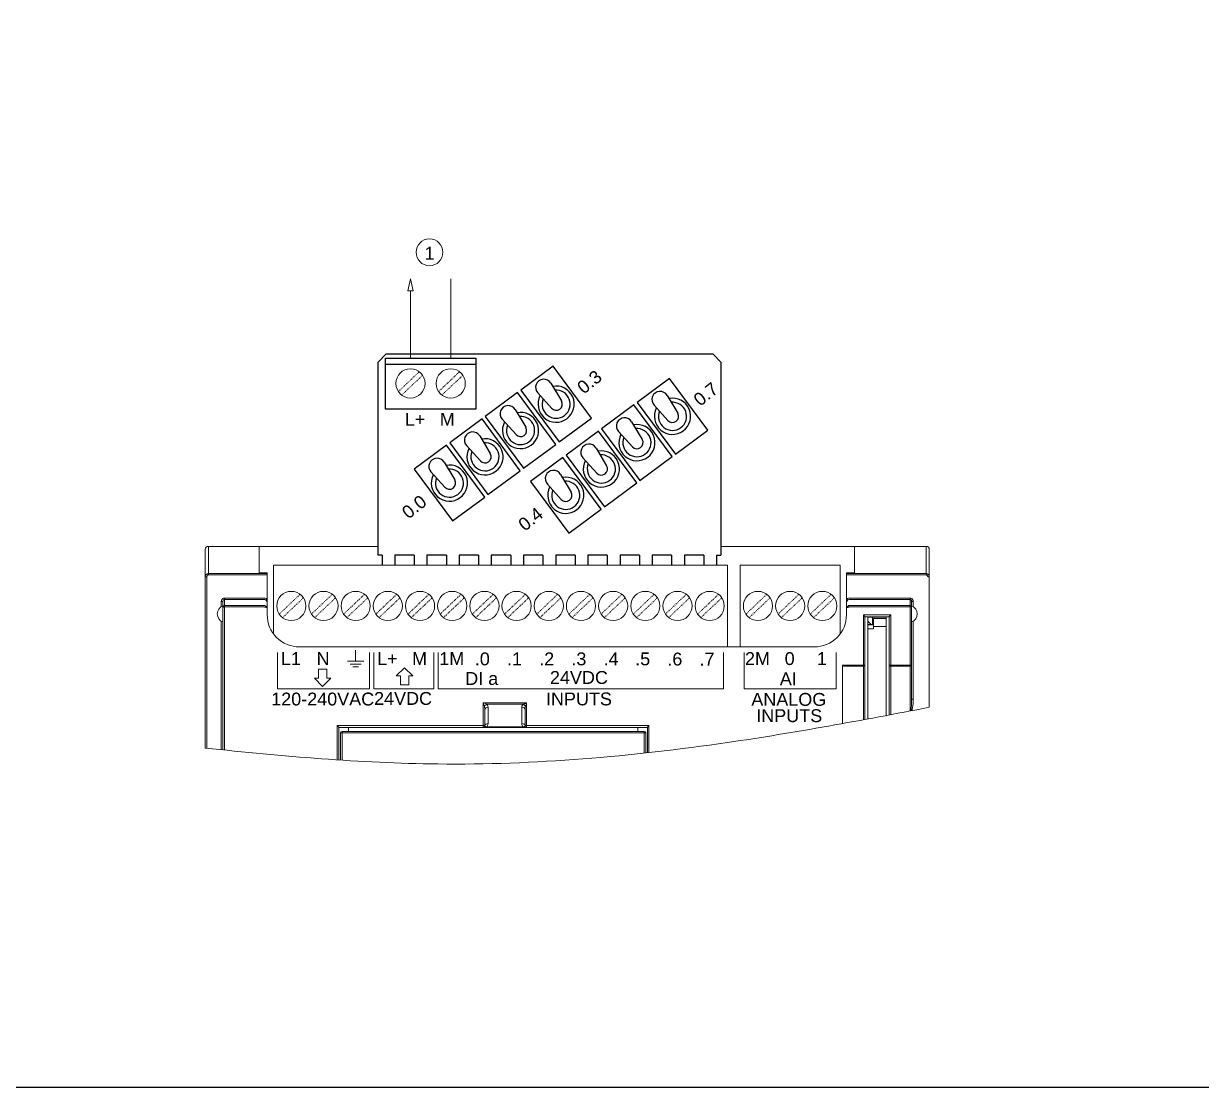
# Model space of a CAD drawing. Header units: inches. Extents: x 57 to 2760, y -193 to 2149.
# Drawn here: x 801 to 947.4, y 1083.9 to 1216.2 of the extents above; entities that cross this region are included whole.
import ezdxf

# ---------------------------------------------------------------- set-up
doc = ezdxf.new("R2010")
doc.units = ezdxf.units.IN
doc.header["$MEASUREMENT"] = 0
doc.linetypes.add('DOT', pattern=[0.2, 0.1, -0.1])
doc.layers.add('Wiring', color=7, linetype='Continuous')
doc.styles.get("Standard").update_dxf_attribs({"font": 'arial.ttf'})

msp = doc.modelspace()

# ---------------------------------------------------------------- linework, layer by layer
for p, q in [((845.0902, 1174.07462), (846.0902, 1175.07462)), ((846.0902, 1175.07462), (886.69699, 1175.07462)), ((887.69699, 1174.07462), (886.69699, 1175.07462)), ((845.0902, 1150.07462), (845.0902, 1174.07462)), ((846.0622, 1173.81629), (857.2346, 1173.81629)), ((887.69699, 1174.07462), (887.69699, 1150.07462)), ((866.55117, 1171.4403), (867.86682, 1169.2332)), ((864.91797, 1170.23134), (866.64466, 1168.3285)), ((881.0167, 1169.92349), (882.33235, 1167.71638)), ((879.3835, 1168.71453), (881.11019, 1166.81168)), ((860.49734, 1166.95902), (862.22403, 1165.05618)), ((862.13054, 1168.16798), (863.4462, 1165.96088)), ((874.96287, 1165.44221), (876.68956, 1163.53936)), ((876.59607, 1166.65117), (877.91173, 1164.44406)), ((857.70992, 1164.89566), (859.02557, 1162.68856)), ((856.07672, 1163.6867), (857.80341, 1161.78386)), ((872.17545, 1163.37884), (873.49111, 1161.17174)), ((853.28929, 1161.62334), (854.60495, 1159.41624)), ((870.54225, 1162.16988), (872.26894, 1160.26704)), ((851.65609, 1160.41438), (853.38278, 1158.51154)), ((867.75483, 1160.10652), (869.07048, 1157.89942)), ((866.12163, 1158.89756), (867.84832, 1156.99472)), ((845.57078, 1150.07462), (845.0902, 1150.07462)), ((845.57078, 1150.07462), (845.57078, 1148.78997)), ((849.57078, 1150.07462), (847.15464, 1150.07462)), ((847.15464, 1150.07462), (847.15464, 1148.78997)), ((849.57078, 1150.07462), (849.57078, 1148.78997)), ((853.57078, 1150.07462), (851.15464, 1150.07462)), ((851.15464, 1150.07462), (851.15464, 1148.78997)), ((853.57078, 1150.07462), (853.57078, 1148.78997)), ((857.57078, 1150.07462), (855.15464, 1150.07462)), ((855.15464, 1150.07462), (855.15464, 1148.78997)), ((857.57078, 1150.07462), (857.57078, 1148.78997)), ((861.57078, 1150.07462), (859.15464, 1150.07462)), ((859.15464, 1150.07462), (859.15464, 1148.78997)), ((861.57078, 1150.07462), (861.57078, 1148.78997)), ((865.57078, 1150.07462), (863.15464, 1150.07462)), ((863.15464, 1150.07462), (863.15464, 1148.78997)), ((865.57078, 1150.07462), (865.57078, 1148.78997)), ((869.57078, 1150.07462), (867.15464, 1150.07462)), ((867.15464, 1150.07462), (867.15464, 1148.78997)), ((869.57078, 1150.07462), (869.57078, 1148.78997)), ((873.57078, 1150.07462), (871.15464, 1150.07462)), ((871.15464, 1150.07462), (871.15464, 1148.78997)), ((873.57078, 1150.07462), (873.57078, 1148.78997)), ((877.57078, 1150.07462), (875.15464, 1150.07462)), ((875.15464, 1150.07462), (875.15464, 1148.78997)), ((877.57078, 1150.07462), (877.57078, 1148.78997)), ((881.57078, 1150.07462), (879.15464, 1150.07462)), ((879.15464, 1150.07462), (879.15464, 1148.78997)), ((881.57078, 1150.07462), (881.57078, 1148.78997)), ((885.57078, 1150.07462), (883.15464, 1150.07462)), ((883.15464, 1150.07462), (883.15464, 1148.78997)), ((885.57078, 1150.07462), (885.57078, 1148.78997)), ((887.15464, 1150.07462), (887.69699, 1150.07462)), ((887.15464, 1150.07462), (887.15464, 1148.78997)), ((887.15464, 1150.07462), (887.15464, 1148.78997))]:
    msp.add_line(p, q)
at = {"linetype": 'DOT', "lineweight": 0}
for p, q in [((847.60017, 1170.40555), (850.19926, 1172.86759)), ((852.60017, 1170.40555), (855.19926, 1172.86759)), ((848.0128, 1169.96995), (850.61188, 1172.432)), ((853.0128, 1169.96995), (855.61188, 1172.432)), ((832.79145, 1142.73985), (835.39053, 1145.2019)), ((836.79145, 1142.73985), (839.39053, 1145.2019)), ((840.79145, 1142.73985), (843.39053, 1145.2019)), ((844.79145, 1142.73985), (847.39053, 1145.2019)), ((848.79145, 1142.73985), (851.39053, 1145.2019)), ((852.79145, 1142.73985), (855.39053, 1145.2019)), ((856.79145, 1142.73985), (859.39053, 1145.2019)), ((860.79145, 1142.73985), (863.39053, 1145.2019)), ((864.79145, 1142.73985), (867.39053, 1145.2019)), ((868.79145, 1142.73985), (871.39053, 1145.2019)), ((872.79145, 1142.73985), (875.39053, 1145.2019)), ((876.79145, 1142.73985), (879.39053, 1145.2019)), ((880.79145, 1142.73985), (883.39053, 1145.2019)), ((884.79145, 1142.73985), (887.39053, 1145.2019)), ((890.79145, 1142.73985), (893.39053, 1145.2019)), ((894.79145, 1142.73985), (897.39053, 1145.2019)), ((898.79145, 1142.73985), (901.39053, 1145.2019)), ((833.20407, 1142.30426), (835.80316, 1144.76631)), ((837.20407, 1142.30426), (839.80316, 1144.76631)), ((841.20407, 1142.30426), (843.80316, 1144.76631)), ((845.20407, 1142.30426), (847.80316, 1144.76631)), ((849.20407, 1142.30426), (851.80316, 1144.76631)), ((853.20407, 1142.30426), (855.80316, 1144.76631)), ((857.20407, 1142.30426), (859.80316, 1144.76631)), ((861.20407, 1142.30426), (863.80316, 1144.76631)), ((865.20407, 1142.30426), (867.80316, 1144.76631)), ((869.20407, 1142.30426), (871.80316, 1144.76631)), ((873.20407, 1142.30426), (875.80316, 1144.76631)), ((877.20407, 1142.30426), (879.80316, 1144.76631)), ((881.20407, 1142.30426), (883.80316, 1144.76631)), ((885.20407, 1142.30426), (887.80316, 1144.76631)), ((891.20407, 1142.30426), (893.80316, 1144.76631)), ((895.20407, 1142.30426), (897.80316, 1144.76631)), ((899.20407, 1142.30426), (901.80316, 1144.76631))]:
    msp.add_line(p, q, dxfattribs=at)
at = {"color": 7, "linetype": 'Continuous', "lineweight": 0}
for p, q in [((823.5973, 1126.09414), (823.5973, 1150.76308)), ((823.9973, 1147.6084), (823.9973, 1151.16308)), ((845.0902, 1151.16308), (823.9973, 1151.16308)), ((830.2973, 1147.8395), (830.2973, 1151.16308)), ((913.1973, 1151.16308), (887.69699, 1151.16308)), ((904.2973, 1147.8395), (904.2973, 1151.16308)), ((913.1973, 1151.16308), (913.1973, 1147.6084)), ((913.5973, 1150.76308), (913.5973, 1131.15264)), ((830.2973, 1147.86609), (831.2973, 1147.86609)), ((831.2973, 1147.8395), (830.2973, 1147.8395)), ((831.2973, 1142.66308), (831.2973, 1147.86608)), ((832.0873, 1148.81308), (832.0873, 1140.27647)), ((832.0873, 1148.81308), (888.5073, 1148.81308)), ((888.5073, 1148.81308), (888.5073, 1138.66308)), ((890.0873, 1148.81308), (890.0873, 1138.66308)), ((890.0873, 1148.81308), (902.5073, 1148.81308)), ((902.5073, 1148.81308), (902.5073, 1140.27647)), ((904.2973, 1147.86609), (903.2973, 1147.86609)), ((903.2973, 1142.66308), (903.2973, 1147.86608)), ((904.2973, 1147.8395), (903.2973, 1147.8395)), ((823.7973, 1126.07312), (823.7973, 1147.39129)), ((823.9973, 1147.6084), (831.2973, 1147.6084)), ((823.99731, 1147.76813), (831.2973, 1147.76813)), ((903.2973, 1147.76813), (913.1973, 1147.76813)), ((903.2973, 1147.6084), (913.1973, 1147.6084)), ((825.5973, 1143.66111), (825.5973, 1144.30559)), ((825.7973, 1125.86549), (825.7973, 1144.33574)), ((825.9973, 1125.845), (825.9973, 1144.73706)), ((825.9973, 1144.73706), (830.8973, 1144.73706)), ((825.9973, 1144.57448), (830.8973, 1144.57448)), ((830.8973, 1143.79876), (825.9973, 1143.79876)), ((830.8973, 1143.62591), (825.9973, 1143.62591)), ((903.6973, 1144.73706), (911.1973, 1144.73706)), ((903.6973, 1144.57448), (911.1973, 1144.57448)), ((911.1973, 1143.79876), (903.6973, 1143.79876)), ((911.1973, 1143.62591), (903.6973, 1143.62783)), ((911.1973, 1130.6941), (911.1973, 1144.73706)), ((911.3973, 1132.16772), (911.3973, 1144.33574)), ((911.5973, 1144.30559), (911.5973, 1143.66111)), ((905.3973, 1142.63295), (908.7973, 1142.63295)), ((905.3973, 1129.60648), (905.3973, 1142.63295)), ((905.5973, 1136.58239), (905.5973, 1142.41406)), ((905.5973, 1142.41308), (908.5973, 1142.41308)), ((905.5973, 1142.41308), (908.5973, 1142.41308)), ((905.9473, 1142.36308), (905.8973, 1142.41308)), ((905.9473, 1142.36308), (908.2473, 1142.36308)), ((905.9473, 1129.70796), (905.9473, 1142.36308)), ((906.5473, 1142.36308), (906.5473, 1141.46308)), ((908.2223, 1142.21308), (906.6723, 1142.21308)), ((906.6723, 1140.91308), (906.6723, 1142.21308)), ((908.2223, 1130.13176), (908.2223, 1142.21308)), ((908.2473, 1142.36308), (908.2973, 1142.41308)), ((908.2473, 1142.36308), (908.2473, 1130.13645)), ((908.5973, 1130.20218), (908.5973, 1142.41406)), ((908.7973, 1130.2398), (908.7973, 1142.63295)), ((825.5973, 1125.88603), (825.5973, 1141.86505)), ((906.3473, 1141.46308), (905.9473, 1141.86308)), ((906.5473, 1141.46308), (905.9473, 1141.46308)), ((905.9723, 1141.41308), (906.6723, 1141.41308)), ((905.9723, 1141.41308), (906.6723, 1141.41308)), ((905.9723, 1129.71258), (905.9723, 1141.41308)), ((905.9723, 1140.91308), (906.6723, 1140.91308)), ((908.2223, 1141.21308), (906.6723, 1141.21308)), ((911.5973, 1141.86505), (911.5973, 1132.14971)), ((899.2973, 1138.66308), (835.29733, 1138.66308)), ((842.2938, 1136.87352), (842.2938, 1138.23852)), ((841.27005, 1136.87352), (843.31755, 1136.87352)), ((841.6113, 1136.53227), (842.9763, 1136.53227)), ((841.95255, 1136.19102), (842.63505, 1136.19102)), ((902.7973, 1136.39429), (902.7973, 1129.13274)), ((902.99045, 1136.40709), (905.39045, 1136.40709)), ((902.99045, 1136.26811), (905.39045, 1136.26811)), ((905.5973, 1129.64334), (905.5973, 1136.58239)), ((908.7973, 1136.40709), (911.1973, 1136.40709)), ((908.7973, 1136.26811), (911.1973, 1136.26811)), ((858.1473, 1128.66308), (858.1473, 1131.69941)), ((858.25357, 1131.37926), (858.1473, 1131.69941)), ((858.29586, 1131.64953), (858.1473, 1131.69941)), ((858.1473, 1131.69941), (863.5473, 1131.69941)), ((863.5473, 1131.69941), (863.39613, 1131.64864)), ((863.5473, 1131.69941), (863.47557, 1131.48387)), ((863.5473, 1131.69941), (863.5473, 1128.66308)), ((858.29558, 1131.25098), (858.25357, 1131.37926)), ((858.41517, 1131.60875), (858.29586, 1131.64953)), ((858.3473, 1128.86308), (858.3473, 1130.87711)), ((858.51254, 1131.57486), (858.41517, 1131.60875)), ((858.59213, 1131.54658), (858.51254, 1131.57486)), ((858.59213, 1131.54658), (863.10247, 1131.54658)), ((858.7473, 1129.13901), (858.7473, 1131.15304)), ((862.9473, 1131.15304), (862.9473, 1129.13901)), ((863.17916, 1131.57384), (863.10247, 1131.54658)), ((863.2751, 1131.60725), (863.17916, 1131.57384)), ((863.39613, 1131.64864), (863.2751, 1131.60725)), ((863.3473, 1130.87711), (863.3473, 1128.86308)), ((863.47557, 1131.48387), (863.39903, 1131.25098)), ((839.9973, 1124.62073), (839.9973, 1128.8766)), ((858.1473, 1128.8766), (839.9973, 1128.8766)), ((878.7473, 1128.8766), (863.5473, 1128.8766)), ((878.7473, 1128.8766), (878.7473, 1125.52606)), ((840.1973, 1124.60731), (840.1973, 1128.66353)), ((840.1973, 1124.60731), (840.1973, 1128.66353)), ((878.5473, 1128.66308), (840.1973, 1128.66308)), ((840.3973, 1124.59403), (840.3973, 1127.96308)), ((840.5973, 1124.5809), (840.5973, 1128.16308)), ((840.5973, 1128.16308), (878.1473, 1128.16308)), ((840.5973, 1128.16308), (878.1473, 1128.16308)), ((840.5973, 1127.97616), (878.1473, 1127.97616)), ((841.3973, 1128.16308), (841.3973, 1128.66308)), ((863.5473, 1128.66308), (858.1473, 1128.66308)), ((858.36543, 1128.76526), (858.2921, 1128.72511)), ((858.36029, 1128.67611), (858.42249, 1128.68536)), ((863.11292, 1128.72512), (858.58169, 1128.72512)), ((863.32918, 1128.76526), (863.40251, 1128.72512)), ((863.44198, 1128.66619), (863.5473, 1128.66308)), ((877.3473, 1128.16308), (877.3473, 1128.66308)), ((878.1473, 1125.46008), (878.1473, 1128.16308)), ((878.3473, 1125.48192), (878.3473, 1127.96308)), ((878.5473, 1125.50392), (878.5473, 1128.66353))]:
    msp.add_line(p, q, dxfattribs=at)
at = {"lineweight": 0}
for p, q in [((832.5823, 1137.95685), (832.5823, 1133.44327)), ((844.0123, 1137.95685), (844.0123, 1133.44327)), ((844.53755, 1137.95726), (844.53755, 1133.44368)), ((852.0123, 1137.95726), (852.0123, 1133.44368)), ((852.53755, 1137.95726), (852.53755, 1133.44368)), ((888.0123, 1137.95726), (888.0123, 1133.44368)), ((890.5823, 1137.95685), (890.5823, 1133.44327)), ((902.0123, 1137.95685), (902.0123, 1133.44327)), ((837.67773, 1134.75961), (837.16368, 1134.75961)), ((837.16368, 1134.75961), (838.19178, 1133.76213)), ((838.19179, 1135.878), (837.67773, 1135.878)), ((837.67773, 1135.878), (837.67773, 1134.75961)), ((838.19178, 1135.878), (838.70583, 1135.878)), ((839.21989, 1134.75961), (838.19178, 1133.76213)), ((838.70583, 1135.878), (838.70583, 1134.75961)), ((838.70583, 1134.75961), (839.21989, 1134.75961)), ((847.34501, 1135.05004), (848.37312, 1136.04752)), ((847.85907, 1135.05004), (847.34501, 1135.05004)), ((847.85907, 1133.93165), (847.85907, 1135.05004)), ((849.40122, 1135.05004), (848.37312, 1136.04752)), ((848.88717, 1133.93165), (848.88717, 1135.05004)), ((848.88717, 1135.05004), (849.40122, 1135.05004)), ((832.5823, 1133.44327), (844.0123, 1133.44327)), ((844.53755, 1133.44368), (852.0123, 1133.44368)), ((848.37312, 1133.93165), (847.85907, 1133.93165)), ((848.37311, 1133.93165), (848.88717, 1133.93165)), ((852.53755, 1133.44368), (888.0123, 1133.44368)), ((890.5823, 1133.44327), (902.0123, 1133.44327))]:
    msp.add_line(p, q, dxfattribs=at)
for points in [[(60.46636, 2015.39461), (1098.54819, 2015.39461), (1098.54819, 1083.9003), (60.46636, 1083.9003)], [(845.99952, 1174.57462), (857.2346, 1174.57462), (857.2346, 1168.23184), (845.99952, 1168.23184)], [(867.58099, 1164.13955), (871.59974, 1167.11438), (866.84, 1173.54438), (862.82126, 1170.56955)], [(882.04653, 1162.62273), (886.06528, 1165.59757), (881.30554, 1172.02756), (877.28679, 1169.05273)], [(863.16037, 1160.86723), (867.17912, 1163.84206), (862.41938, 1170.27206), (858.40063, 1167.29722)], [(877.6259, 1159.35041), (881.64465, 1162.32524), (876.88491, 1168.75524), (872.86616, 1165.78041)], [(858.73975, 1157.59491), (862.7585, 1160.56974), (857.99876, 1166.99974), (853.98001, 1164.0249)], [(873.20528, 1156.07809), (877.22403, 1159.05292), (872.46429, 1165.48292), (868.44554, 1162.50809)], [(854.31912, 1154.32258), (858.33787, 1157.29742), (853.57813, 1163.72742), (849.55938, 1160.75258)], [(868.78465, 1152.80577), (872.8034, 1155.7806), (868.04366, 1162.2106), (864.02492, 1159.23577)]]:
    msp.add_lwpolyline(points, close=True)
at = {"color": 7, "linetype": 'Continuous', "lineweight": 0}
for points in [[(823.5973, 1147.35803), (823.60182, 1147.41949), (823.6166, 1147.48386), (823.64282, 1147.54803), (823.68071, 1147.60868), (823.72949, 1147.66264), (823.78768, 1147.7073), (823.8534, 1147.74067), (823.92418, 1147.76122), (823.99731, 1147.76813)], [(823.5973, 1147.35803), (823.6241, 1147.37466), (823.6973, 1147.38684), (823.7973, 1147.39129)], [(823.7973, 1147.39129), (823.79956, 1147.42382), (823.80695, 1147.4579), (823.82006, 1147.49187), (823.839, 1147.52398), (823.86338, 1147.55255), (823.89248, 1147.57619), (823.92534, 1147.59386), (823.96074, 1147.60474), (823.9973, 1147.6084)], [(913.1973, 1147.76813), (913.242, 1147.76556), (913.28528, 1147.75809), (913.32845, 1147.74546), (913.37211, 1147.72689), (913.4163, 1147.7012), (913.46048, 1147.66685), (913.50312, 1147.62236), (913.54131, 1147.56729), (913.57146, 1147.50304), (913.59071, 1147.43217), (913.5973, 1147.35803)], [(913.1973, 1147.6084), (913.21965, 1147.60704), (913.24129, 1147.60308), (913.26288, 1147.5964), (913.28471, 1147.58657), (913.3068, 1147.57297), (913.32889, 1147.55479), (913.35021, 1147.53124), (913.3693, 1147.50209), (913.38437, 1147.46809), (913.394, 1147.43056), (913.3973, 1147.39129)], [(913.5973, 1147.35803), (913.57051, 1147.37466), (913.4973, 1147.38684), (913.3973, 1147.39129)], [(825.5973, 1144.30559), (825.619, 1144.44574), (825.68002, 1144.56831), (825.77067, 1144.66108), (825.8794, 1144.71784), (825.9973, 1144.73706)], [(825.7973, 1144.33576), (825.77051, 1144.32068), (825.6973, 1144.30963), (825.5973, 1144.30559)], [(825.7973, 1144.33574), (825.80813, 1144.41323), (825.83866, 1144.4811), (825.88404, 1144.53249), (825.93845, 1144.5639), (825.9973, 1144.57448)], [(825.7973, 1143.60557), (825.81253, 1143.6795), (825.85588, 1143.74218), (825.92077, 1143.78405), (825.9973, 1143.79876)], [(825.9973, 1143.62591), (825.92052, 1143.62436), (825.85525, 1143.61989), (825.81217, 1143.61327), (825.7973, 1143.60557)], [(830.8973, 1144.73706), (831.03986, 1144.71852), (831.1754, 1144.66328), (831.2973, 1144.57222)], [(830.8973, 1144.57448), (831.01477, 1144.55442), (831.12378, 1144.49456), (831.21446, 1144.39684), (831.27559, 1144.26757), (831.2973, 1144.11991)], [(830.89732, 1143.79876), (830.96424, 1143.79381), (831.0229, 1143.78102), (831.07318, 1143.76304), (831.11599, 1143.74171), (831.15261, 1143.71804), (831.18434, 1143.69231), (831.21236, 1143.66415), (831.23711, 1143.63309), (831.25811, 1143.59945), (831.27486, 1143.56388), (831.28703, 1143.52704), (831.29454, 1143.48919), (831.2973, 1143.44802)], [(831.2973, 1143.44805), (831.29454, 1143.46892), (831.28703, 1143.4881), (831.27487, 1143.50678), (831.25812, 1143.52482), (831.23712, 1143.54187), (831.21237, 1143.55762), (831.18436, 1143.57191), (831.15264, 1143.58496), (831.11602, 1143.59696), (831.07323, 1143.60778), (831.02296, 1143.61691), (830.96432, 1143.6234), (830.89741, 1143.62591)], [(903.2973, 1144.57222), (903.4189, 1144.66312), (903.55405, 1144.71834), (903.6973, 1144.73706)], [(903.2973, 1144.11991), (903.31902, 1144.26758), (903.38006, 1144.39671), (903.47076, 1144.49451), (903.57934, 1144.55425), (903.6973, 1144.57448)], [(903.2973, 1143.44803), (903.30004, 1143.48905), (903.30815, 1143.52921), (903.32141, 1143.56798), (903.33951, 1143.60487), (903.36208, 1143.6394), (903.38868, 1143.67116), (903.41895, 1143.69992), (903.45262, 1143.7255), (903.48919, 1143.74755), (903.52801, 1143.7658), (903.5684, 1143.78005), (903.60978, 1143.79026), (903.65244, 1143.79655), (903.6973, 1143.79876)], [(903.6973, 1143.62591), (903.65244, 1143.62479), (903.60978, 1143.6216), (903.5684, 1143.61642), (903.52801, 1143.6092), (903.48919, 1143.59994), (903.45262, 1143.58875), (903.41895, 1143.57578), (903.38868, 1143.56119), (903.36208, 1143.54508), (903.33951, 1143.52757), (903.32141, 1143.50887), (903.30815, 1143.48921), (903.30004, 1143.46885), (903.2973, 1143.44805)], [(911.1973, 1144.73706), (911.31519, 1144.71783), (911.42399, 1144.66104), (911.5146, 1144.56829), (911.57562, 1144.44567), (911.5973, 1144.30559)], [(911.1973, 1144.57448), (911.25616, 1144.5639), (911.31061, 1144.53246), (911.35596, 1144.48108), (911.38648, 1144.41318), (911.3973, 1144.33574)], [(911.1973, 1143.79876), (911.27288, 1143.78443), (911.33779, 1143.74307), (911.38197, 1143.67975), (911.3973, 1143.60557)], [(911.3973, 1143.60557), (911.38197, 1143.61338), (911.33779, 1143.62005), (911.27288, 1143.62441), (911.1973, 1143.62591)], [(911.3973, 1144.33576), (911.4241, 1144.32068), (911.4973, 1144.30963), (911.5973, 1144.30559)], [(905.5973, 1142.41406), (905.58248, 1142.4363), (905.54737, 1142.47686), (905.50119, 1142.52666), (905.44958, 1142.58023), (905.3973, 1142.63295)], [(908.5973, 1142.41406), (908.61212, 1142.4363), (908.64724, 1142.47686), (908.69341, 1142.52666), (908.74503, 1142.58023), (908.7973, 1142.63295)], [(902.79045, 1136.39021), (902.7944, 1136.39352), (902.80777, 1136.39704), (902.83283, 1136.40055), (902.87141, 1136.40377), (902.9244, 1136.40636), (902.99045, 1136.40709)], [(902.79045, 1136.39021), (902.80523, 1136.34413), (902.84832, 1136.3043), (902.91351, 1136.2775), (902.99045, 1136.26811)], [(905.39045, 1136.40709), (905.43, 1136.40671), (905.47184, 1136.40564), (905.51352, 1136.4036), (905.55111, 1136.40032), (905.57918, 1136.39583), (905.59045, 1136.39021)], [(905.59045, 1136.39021), (905.57566, 1136.34413), (905.53258, 1136.3043), (905.46738, 1136.2775), (905.39045, 1136.26811)], [(908.5973, 1136.39021), (908.60125, 1136.39352), (908.61463, 1136.39704), (908.63969, 1136.40055), (908.67827, 1136.40377), (908.73126, 1136.40636), (908.7973, 1136.40709)], [(908.5973, 1136.39021), (908.61209, 1136.34413), (908.65517, 1136.3043), (908.72037, 1136.2775), (908.7973, 1136.26811)], [(911.1973, 1136.40709), (911.23685, 1136.40671), (911.2787, 1136.40564), (911.32037, 1136.4036), (911.35796, 1136.40032), (911.38604, 1136.39583), (911.3973, 1136.39021)], [(911.3973, 1136.39021), (911.38252, 1136.34413), (911.33943, 1136.3043), (911.27424, 1136.2775), (911.1973, 1136.26811)], [(911.3973, 1132.16772), (911.3956, 1131.98401), (911.39036, 1131.78339), (911.38134, 1131.56515), (911.36833, 1131.32789), (911.35105, 1131.06922), (911.32973, 1130.79289), (911.32334, 1130.71809)], [(911.3973, 1132.16772), (911.4241, 1132.15871), (911.4973, 1132.15212), (911.5973, 1132.14971)], [(911.5973, 1132.14971), (911.59438, 1131.97548), (911.58536, 1131.78752), (911.56989, 1131.58552), (911.54762, 1131.36861), (911.51807, 1131.13472), (911.48113, 1130.88444), (911.45781, 1130.7437)], [(858.59213, 1131.54658), (858.47269, 1131.47013), (858.36923, 1131.36699), (858.29558, 1131.25098)], [(858.3473, 1130.87711), (858.3407, 1131.01921), (858.32279, 1131.14449), (858.29558, 1131.25098)], [(858.7473, 1131.15304), (858.59424, 1131.13204), (858.46447, 1131.07223), (858.37775, 1130.98271), (858.3473, 1130.87711)], [(858.7473, 1131.15304), (858.72751, 1131.30249), (858.67378, 1131.43439), (858.59213, 1131.54658)], [(863.10247, 1131.54658), (863.02058, 1131.43401), (862.96681, 1131.3015), (862.9473, 1131.15304)], [(862.9473, 1131.15304), (863.10038, 1131.13203), (863.23014, 1131.07222), (863.31685, 1130.9827), (863.3473, 1130.87711)], [(863.10247, 1131.54658), (863.22191, 1131.47013), (863.32537, 1131.36699), (863.39902, 1131.25098)], [(863.39903, 1131.25098), (863.37174, 1131.14415), (863.35382, 1131.01823), (863.3473, 1130.87712)], [(840.1973, 1128.66353), (840.18248, 1128.68341), (840.14737, 1128.72227), (840.10119, 1128.77095), (840.04958, 1128.82396), (839.9973, 1128.8766)], [(858.1473, 1128.8766), (858.2216, 1128.87563), (858.28674, 1128.87277), (858.33178, 1128.8683), (858.3473, 1128.86308)], [(858.7473, 1129.13901), (858.59423, 1129.11801), (858.46446, 1129.05819), (858.37775, 1128.96867), (858.3473, 1128.86308)], [(858.58169, 1128.72512), (858.6478, 1128.80808), (858.69977, 1128.90496), (858.73442, 1129.01535), (858.7473, 1129.13901)], [(862.9473, 1129.13901), (862.96018, 1129.01534), (862.99483, 1128.90495), (863.04682, 1128.80807), (863.11292, 1128.72512)], [(862.9473, 1129.13901), (863.10038, 1129.11801), (863.23014, 1129.05819), (863.31685, 1128.96867), (863.3473, 1128.86308)], [(863.5473, 1128.8766), (863.473, 1128.87563), (863.40786, 1128.87277), (863.36282, 1128.8683), (863.3473, 1128.86308)], [(878.5473, 1128.66353), (878.56212, 1128.68341), (878.59724, 1128.72227), (878.64341, 1128.77095), (878.69503, 1128.82396), (878.7473, 1128.8766)], [(840.3973, 1127.96308), (840.42301, 1127.9695), (840.49632, 1127.97437), (840.5973, 1127.97616)], [(858.1473, 1128.66308), (858.22247, 1128.66466), (858.29357, 1128.66911), (858.36029, 1128.67611)], [(858.58169, 1128.72513), (858.46623, 1128.76526), (858.36543, 1128.76526)], [(858.42249, 1128.68536), (858.48015, 1128.69668), (858.53328, 1128.70996), (858.58169, 1128.72512)], [(863.11291, 1128.72512), (863.1748, 1128.70629), (863.25556, 1128.68832)], [(863.11292, 1128.72511), (863.22838, 1128.76526), (863.32918, 1128.76526)], [(863.25556, 1128.68832), (863.34473, 1128.67482), (863.44198, 1128.66619)], [(878.3473, 1127.96308), (878.3216, 1127.9695), (878.24828, 1127.97437), (878.1473, 1127.97616)]]:
    msp.add_lwpolyline(points, dxfattribs=at)
for centre in [(849.10603, 1171.41877), (854.10603, 1171.41877), (834.2973, 1143.75308), (838.2973, 1143.75308), (842.2973, 1143.75308), (846.2973, 1143.75308), (850.2973, 1143.75308), (854.2973, 1143.75308), (858.2973, 1143.75308), (862.2973, 1143.75308), (866.2973, 1143.75308), (870.2973, 1143.75308), (874.2973, 1143.75308), (878.2973, 1143.75308), (882.2973, 1143.75308), (886.2973, 1143.75308), (892.2973, 1143.75308), (896.2973, 1143.75308), (900.2973, 1143.75308)]:
    msp.add_circle(centre, 1.815, dxfattribs=at)
for centre, radius, start, end in [((865.67411, 1170.91749), 1.02106, 30.7991628, 222.2214512), ((867.2105, 1168.84196), 2.25, 152.0734947, 100.9471193), ((867.2105, 1168.84196), 1.75, 158.1097975, 94.9108165), ((880.13964, 1169.40067), 1.02106, 30.7991628, 222.2214512), ((861.25349, 1167.64517), 1.02106, 30.7991628, 222.2214512), ((867.2105, 1168.84196), 0.76408, 222.2214512, 30.7991628), ((881.67603, 1167.32515), 2.25, 152.0734947, 100.9471193), ((881.67603, 1167.32515), 1.75, 158.1097975, 94.9108165), ((862.78988, 1165.56964), 2.25, 152.0734947, 100.9471193), ((862.78988, 1165.56964), 1.75, 158.1097975, 94.9108165), ((875.71902, 1166.12835), 1.02106, 30.7991628, 222.2214512), ((881.67603, 1167.32515), 0.76408, 222.2214512, 30.7991628), ((856.83286, 1164.37285), 1.02106, 30.7991628, 222.2214512), ((862.78988, 1165.56964), 0.76408, 222.2214512, 30.7991628), ((877.25541, 1164.05283), 2.25, 152.0734947, 100.9471193), ((877.25541, 1164.05283), 1.75, 158.1097975, 94.9108165), ((858.36925, 1162.29732), 2.25, 152.0734947, 100.9471193), ((858.36925, 1162.29732), 1.75, 158.1097975, 94.9108165), ((877.25541, 1164.05283), 0.76408, 222.2214512, 30.7991628), ((858.36925, 1162.29732), 0.76408, 222.2214512, 30.7991628), ((871.2984, 1162.85603), 1.02106, 30.7991628, 222.2214512), ((872.83478, 1160.78051), 2.25, 152.0734947, 100.9471193), ((872.83478, 1160.78051), 1.75, 158.1097975, 94.9108165), ((852.41224, 1161.10053), 1.02106, 30.7991628, 222.2214512), ((853.94863, 1159.025), 2.25, 152.0734947, 100.9471193), ((872.83478, 1160.78051), 0.76408, 222.2214512, 30.7991628), ((853.94863, 1159.025), 1.75, 158.1097975, 94.9108165), ((866.87777, 1159.58371), 1.02106, 30.7991628, 222.2214512), ((868.41416, 1157.50818), 2.25, 152.0734947, 100.9471193), ((853.94863, 1159.025), 0.76408, 222.2214512, 30.7991628), ((868.41416, 1157.50818), 1.75, 158.1097975, 94.9108165), ((868.41416, 1157.50818), 0.76408, 222.2214512, 30.7991628)]:
    msp.add_arc(centre, radius, start, end)
for centre, radius, start, end in [((823.9973, 1150.76308), 0.4, 90, 180), ((913.1973, 1150.76308), 0.4, 0, 90), ((826.16159, 1142.76308), 1.06429, 110.0159596, 249.9840404), ((911.03302, 1142.76308), 1.06429, 290.0159596, 69.9840404), ((835.2973, 1142.66308), 4, 179.999896, 270.0003844), ((899.2973, 1142.66308), 4, 269.9999932, 0.0005115), ((858.1473, 1128.86308), 0.2, 270, 0), ((863.5473, 1128.86308), 0.2, 180, 270), ((840.5973, 1127.96308), 0.2, 90, 180), ((840.5973, 1127.96308), 0.2, 90, 180), ((878.1473, 1127.96308), 0.2, 0, 90)]:
    msp.add_arc(centre, radius, start, end, dxfattribs=at)
at = {"lineweight": 0}
msp.add_open_spline([(823.5973, 1126.09414), (833.21933, 1125.08221), (854.83972, 1123.12306), (885.08174, 1125.8029), (905.25877, 1129.55393), (913.5973, 1131.15264)], degree=3, knots=[6.417124357, 6.417124357, 6.417124357, 6.417124357, 35.390580732, 71.492083385, 96.969426422, 96.969426422, 96.969426422, 96.969426422], dxfattribs=at)
at = {"layer": 'Wiring', "lineweight": 15}
for p, q in [((849.10603, 1184.39996), (848.77764, 1182.92908)), ((849.45793, 1182.92908), (849.10603, 1184.39996)), ((854.10603, 1182.94576), (854.10603, 1184.39996)), ((854.10603, 1174.57462), (854.10603, 1182.94576)), ((848.77764, 1182.92908), (849.45793, 1182.92908)), ((849.10603, 1174.57462), (849.10603, 1182.92908))]:
    msp.add_line(p, q, dxfattribs=at)
msp.add_circle((851.47115, 1187.71756), 1.66853, dxfattribs=at)

# ---------------------------------------------------------------- texts
at = {"lineweight": 0, "char_height": 1.6, "width": 5.3067617, "attachment_point": 2, "rotation": 38.6432916}
for s, insert in [('0.3', (870.85285, 1172.23181)), ('0.7', (885.31839, 1170.71499)), ('0.0', (849.06676, 1156.70245)), ('0.4', (863.5323, 1155.18563))]:
    msp.add_mtext(s, dxfattribs=dict(at, insert=insert))
at = {"lineweight": 0, "char_height": 1.6}
for s, insert, width, attachment_point in [('L+', (849.68162, 1167.76036), 5.3067617, 2), ('M', (853.68162, 1167.76036), 5.3067617, 2), ('L1', (834.23777, 1138.0109), 5.3067617, 2), ('N', (838.23777, 1138.0109), 5.3067617, 2), ('L+', (846.23777, 1138.0109), 5.3067617, 2), ('M', (850.23777, 1138.0109), 5.3067617, 2), ('1M', (854.23777, 1138.0109), 5.3067617, 2), ('.0', (858.03782, 1137.97315), 5.3067617, 2), ('.1', (862.03782, 1137.97315), 5.3067617, 2), ('.2', (866.03782, 1137.97315), 5.3067617, 2), ('.3', (870.03782, 1137.97315), 5.3067617, 2), ('.4', (874.03782, 1137.97315), 5.3067617, 2), ('.5', (877.96543, 1137.97415), 5.3067617, 2), ('.6', (881.96543, 1136.32898), 5.3067617, 8), ('.7', (885.96543, 1136.35156), 5.3067617, 8), ('2M', (892.23777, 1138.0109), 5.3067617, 2), ('0', (896.23777, 1138.0109), 5.3067617, 2), ('1', (900.23777, 1138.0109), 5.3067617, 2), ('24VDC INPUTS', (870.04722, 1131.37295), 12.9076364, 8), ('AI', (896.07079, 1135.50704), 5.3067617, 2), ('120-240VAC', (838.19657, 1132.98347), 12.4032, 2), ('24VDC', (848.18642, 1133.05503), 8.5528889, 2), ('ANALOG', (896.1298, 1132.93849), 12.9076364, 2), ('INPUTS', (896.18155, 1130.91322), 12.9076364, 2)]:
    msp.add_mtext(s, dxfattribs=dict(at, insert=insert, width=width, attachment_point=attachment_point))
at = {"insert": (857.96262, 1135.53585), "char_height": 1.6, "width": 5.3067617, "attachment_point": 2}
msp.add_mtext('DI a', dxfattribs=at)
at = {"layer": 'Wiring', "lineweight": 15, "insert": (851.47281, 1188.39711), "char_height": 1.6, "width": 8.5528889, "attachment_point": 2}
msp.add_mtext('1', dxfattribs=at)

doc.saveas('drawing.dxf')
